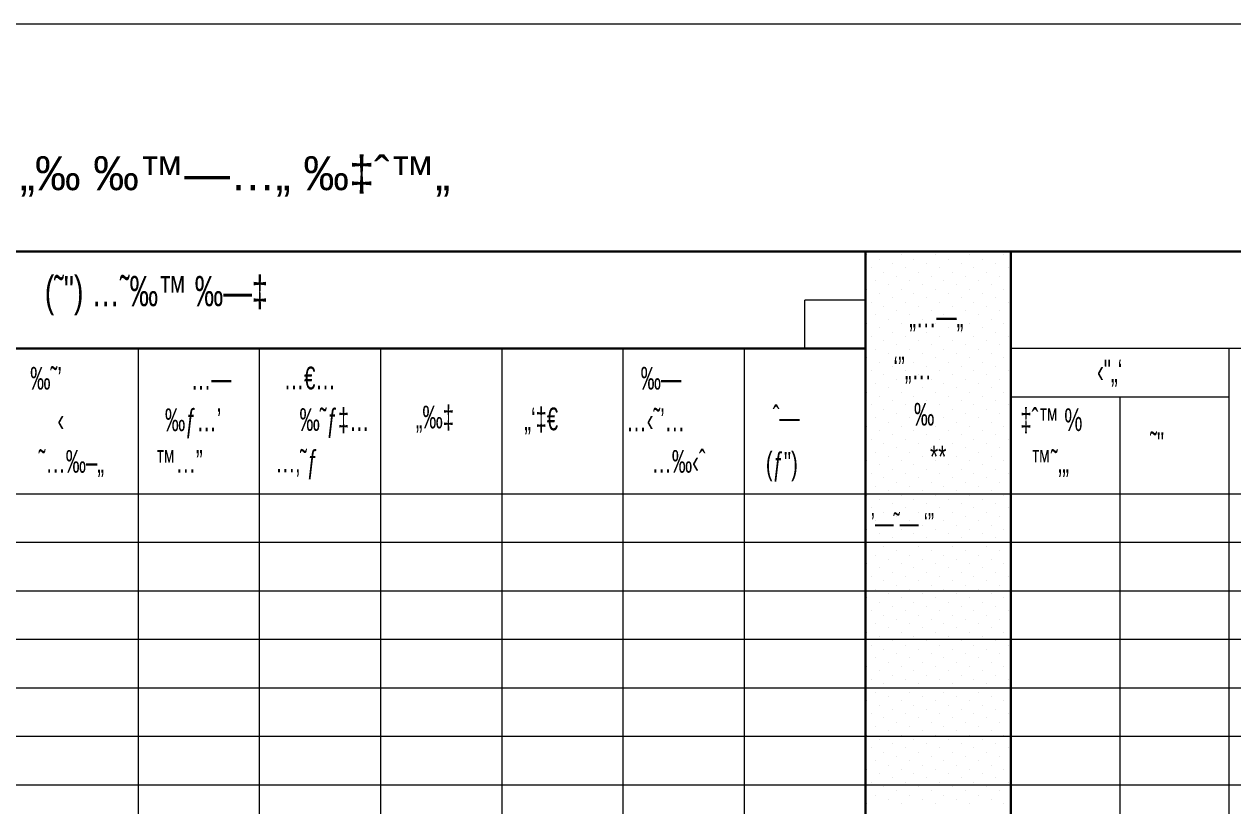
# Model space of a CAD drawing. Extents: x 7547 to 13940, y 5348 to 8442.
# Drawn here: x 10439 to 11436, y 7797 to 8442 of the extents above; entities that cross this region are included whole.
import ezdxf

# ---------------------------------------------------------------- set-up
doc = ezdxf.new("R2010")
doc.units = 0
doc.header["$LTSCALE"] = 50
doc.header["$MEASUREMENT"] = 0
doc.layers.add('AXES', color=7, linetype='CONTINUOUS')
for name, color, linetype, lineweight in [('hatch', 8, 'CONTINUOUS', 13), ('misger-1', 11, 'CONTINUOUS', 30), ('misger-d', 1, 'CONTINUOUS', 18), ('text-1', 11, 'CONTINUOUS', 30), ('TEXT-d', 1, 'CONTINUOUS', 18)]:
    doc.layers.add(name, color=color, linetype=linetype, lineweight=lineweight)
doc.styles.add('FONT_9_HAND', font='heb.shx', dxfattribs={"width": 0.8})
doc.styles.add('HEB2', font='heb.shx', dxfattribs={"width": 1.3, "height": 2})

msp = doc.modelspace()

# ---------------------------------------------------------------- linework, layer by layer
at = {"layer": 'hatch'}
for p, q in [((11134.11616010222, 8251.721052294204), (11134.11616010222, 8251.721052294204)), ((11162.40043197466, 8251.721052294204), (11162.40043197466, 8251.721052294204)), ((11190.68470384709, 8251.721052294204), (11190.68470384709, 8251.721052294204)), ((11218.96897571953, 8251.721052294204), (11218.96897571953, 8251.721052294204)), ((11247.25324759197, 8251.721052294204), (11247.25324759197, 8251.721052294204)), ((11137.65168264218, 8241.114484674315), (11137.65168264218, 8241.114484674315)), ((11144.72275823969, 8248.185529754239), (11144.72275823969, 8248.185529754239)), ((11155.32935637715, 8244.650007214277), (11155.32935637715, 8244.650007214277)), ((11165.93595451462, 8241.114484674315), (11165.93595451462, 8241.114484674315)), ((11173.00703011212, 8248.185529754239), (11173.00703011212, 8248.185529754239)), ((11183.61362824959, 8244.650007214277), (11183.61362824959, 8244.650007214277)), ((11194.22022638706, 8241.114484674315), (11194.22022638706, 8241.114484674315)), ((11201.29130198456, 8248.185529754239), (11201.29130198456, 8248.185529754239)), ((11211.89790012203, 8244.650007214277), (11211.89790012203, 8244.650007214277)), ((11222.50449825949, 8241.114484674315), (11222.50449825949, 8241.114484674315)), ((11229.575573857, 8248.185529754239), (11229.575573857, 8248.185529754239)), ((11240.18217199446, 8244.650007214277), (11240.18217199446, 8244.650007214277)), ((11250.78877013193, 8241.114484674315), (11250.78877013193, 8241.114484674315)), ((11141.18723569972, 8230.507917054427), (11141.18723569972, 8230.507917054427)), ((11148.25828077965, 8237.578962134354), (11148.25828077965, 8237.578962134354)), ((11158.86487891711, 8234.043439594388), (11158.86487891711, 8234.043439594388)), ((11169.47150757216, 8230.507917054427), (11169.47150757216, 8230.507917054427)), ((11176.54255265208, 8237.578962134354), (11176.54255265208, 8237.578962134354)), ((11187.14915078955, 8234.043439594388), (11187.14915078955, 8234.043439594388)), ((11197.7557794446, 8230.507917054427), (11197.7557794446, 8230.507917054427)), ((11204.82682452452, 8237.578962134354), (11204.82682452452, 8237.578962134354)), ((11215.43342266199, 8234.043439594388), (11215.43342266199, 8234.043439594388)), ((11226.04005131704, 8230.507917054427), (11226.04005131704, 8230.507917054427)), ((11233.11109639696, 8237.578962134354), (11233.11109639696, 8237.578962134354)), ((11243.71769453443, 8234.043439594388), (11243.71769453443, 8234.043439594388)), ((11134.11616010222, 8223.436749904187), (11134.11616010222, 8223.436749904187)), ((11144.72275823969, 8219.901227364226), (11144.72275823969, 8219.901227364226)), ((11151.79383383719, 8226.972394514465), (11151.79383383719, 8226.972394514465)), ((11162.40043197466, 8223.436749904187), (11162.40043197466, 8223.436749904187)), ((11173.00703011212, 8219.901227364226), (11173.00703011212, 8219.901227364226)), ((11180.07810570963, 8226.972394514465), (11180.07810570963, 8226.972394514465)), ((11190.68470384709, 8223.436749904187), (11190.68470384709, 8223.436749904187)), ((11201.29130198456, 8219.901227364226), (11201.29130198456, 8219.901227364226)), ((11208.36237758206, 8226.972394514465), (11208.36237758206, 8226.972394514465)), ((11218.96897571953, 8223.436749904187), (11218.96897571953, 8223.436749904187)), ((11229.575573857, 8219.901227364226), (11229.575573857, 8219.901227364226)), ((11236.6466494545, 8226.972394514465), (11236.6466494545, 8226.972394514465)), ((11247.25324759197, 8223.436749904187), (11247.25324759197, 8223.436749904187)), ((11137.65168264218, 8212.830182284299), (11137.65168264218, 8212.830182284299)), ((11148.25828077965, 8209.294659744337), (11148.25828077965, 8209.294659744337)), ((11155.32935637715, 8216.36570482426), (11155.32935637715, 8216.36570482426)), ((11165.93595451462, 8212.830182284299), (11165.93595451462, 8212.830182284299)), ((11176.54255265208, 8209.294659744337), (11176.54255265208, 8209.294659744337)), ((11183.61362824959, 8216.36570482426), (11183.61362824959, 8216.36570482426)), ((11194.22022638706, 8212.830182284299), (11194.22022638706, 8212.830182284299)), ((11204.82682452452, 8209.294659744337), (11204.82682452452, 8209.294659744337)), ((11211.89790012203, 8216.36570482426), (11211.89790012203, 8216.36570482426)), ((11222.50449825949, 8212.830182284299), (11222.50449825949, 8212.830182284299)), ((11233.11109639696, 8209.294659744337), (11233.11109639696, 8209.294659744337)), ((11240.18217199446, 8216.36570482426), (11240.18217199446, 8216.36570482426)), ((11250.78877013193, 8212.830182284299), (11250.78877013193, 8212.830182284299)), ((11141.18723569972, 8202.22361466441), (11141.18723569972, 8202.22361466441)), ((11151.79383383719, 8198.688092124448), (11151.79383383719, 8198.688092124448)), ((11158.86487891711, 8205.759137204375), (11158.86487891711, 8205.759137204375)), ((11169.47150757216, 8202.22361466441), (11169.47150757216, 8202.22361466441)), ((11180.07810570963, 8198.688092124448), (11180.07810570963, 8198.688092124448)), ((11187.14915078955, 8205.759137204375), (11187.14915078955, 8205.759137204375)), ((11197.7557794446, 8202.22361466441), (11197.7557794446, 8202.22361466441)), ((11208.36237758206, 8198.688092124448), (11208.36237758206, 8198.688092124448)), ((11215.43342266199, 8205.759137204375), (11215.43342266199, 8205.759137204375)), ((11226.04005131704, 8202.22361466441), (11226.04005131704, 8202.22361466441)), ((11236.6466494545, 8198.688092124448), (11236.6466494545, 8198.688092124448)), ((11243.71769453443, 8205.759137204375), (11243.71769453443, 8205.759137204375)), ((11134.11616010222, 8195.152569584487), (11134.11616010222, 8195.152569584487)), ((11144.72275823969, 8191.617047044525), (11144.72275823969, 8191.617047044525)), ((11162.40043197466, 8195.152569584487), (11162.40043197466, 8195.152569584487)), ((11173.00703011212, 8191.617047044525), (11173.00703011212, 8191.617047044525)), ((11190.68470384709, 8195.152569584487), (11190.68470384709, 8195.152569584487)), ((11201.29130198456, 8191.617047044525), (11201.29130198456, 8191.617047044525)), ((11218.96897571953, 8195.152569584487), (11218.96897571953, 8195.152569584487)), ((11229.575573857, 8191.617047044525), (11229.575573857, 8191.617047044525)), ((11247.25324759197, 8195.152569584487), (11247.25324759197, 8195.152569584487)), ((11137.65168264218, 8184.545879894282), (11137.65168264218, 8184.545879894282)), ((11148.25828077965, 8181.01035735432), (11148.25828077965, 8181.01035735432)), ((11155.32935637715, 8188.08152450456), (11155.32935637715, 8188.08152450456)), ((11165.93595451462, 8184.545879894282), (11165.93595451462, 8184.545879894282)), ((11176.54255265208, 8181.01035735432), (11176.54255265208, 8181.01035735432)), ((11183.61362824959, 8188.08152450456), (11183.61362824959, 8188.08152450456)), ((11194.22022638706, 8184.545879894282), (11194.22022638706, 8184.545879894282)), ((11204.82682452452, 8181.01035735432), (11204.82682452452, 8181.01035735432)), ((11211.89790012203, 8188.08152450456), (11211.89790012203, 8188.08152450456)), ((11222.50449825949, 8184.545879894282), (11222.50449825949, 8184.545879894282)), ((11233.11109639696, 8181.01035735432), (11233.11109639696, 8181.01035735432)), ((11240.18217199446, 8188.08152450456), (11240.18217199446, 8188.08152450456)), ((11250.78877013193, 8184.545879894282), (11250.78877013193, 8184.545879894282)), ((11141.18723569972, 8173.939312274397), (11141.18723569972, 8173.939312274397)), ((11151.79383383719, 8170.403789734431), (11151.79383383719, 8170.403789734431)), ((11158.86487891711, 8177.474834814358), (11158.86487891711, 8177.474834814358)), ((11169.47150757216, 8173.939312274397), (11169.47150757216, 8173.939312274397)), ((11180.07810570963, 8170.403789734431), (11180.07810570963, 8170.403789734431)), ((11187.14915078955, 8177.474834814358), (11187.14915078955, 8177.474834814358)), ((11197.7557794446, 8173.939312274397), (11197.7557794446, 8173.939312274397)), ((11208.36237758206, 8170.403789734431), (11208.36237758206, 8170.403789734431)), ((11215.43342266199, 8177.474834814358), (11215.43342266199, 8177.474834814358)), ((11226.04005131704, 8173.939312274397), (11226.04005131704, 8173.939312274397)), ((11236.6466494545, 8170.403789734431), (11236.6466494545, 8170.403789734431)), ((11243.71769453443, 8177.474834814358), (11243.71769453443, 8177.474834814358)), ((11134.11616010222, 8166.86826719447), (11134.11616010222, 8166.86826719447)), ((11144.72275823969, 8163.332744654508), (11144.72275823969, 8163.332744654508)), ((11155.32935637715, 8159.797222114546), (11155.32935637715, 8159.797222114546)), ((11162.40043197466, 8166.86826719447), (11162.40043197466, 8166.86826719447)), ((11173.00703011212, 8163.332744654508), (11173.00703011212, 8163.332744654508)), ((11183.61362824959, 8159.797222114546), (11183.61362824959, 8159.797222114546)), ((11190.68470384709, 8166.86826719447), (11190.68470384709, 8166.86826719447)), ((11201.29130198456, 8163.332744654508), (11201.29130198456, 8163.332744654508)), ((11211.89790012203, 8159.797222114546), (11211.89790012203, 8159.797222114546)), ((11218.96897571953, 8166.86826719447), (11218.96897571953, 8166.86826719447)), ((11229.575573857, 8163.332744654508), (11229.575573857, 8163.332744654508)), ((11240.18217199446, 8159.797222114546), (11240.18217199446, 8159.797222114546)), ((11247.25324759197, 8166.86826719447), (11247.25324759197, 8166.86826719447)), ((11137.65168264218, 8156.261699574581), (11137.65168264218, 8156.261699574581)), ((11148.25828077965, 8152.726177034619), (11148.25828077965, 8152.726177034619)), ((11158.86487891711, 8149.190532424342), (11158.86487891711, 8149.190532424342)), ((11165.93595451462, 8156.261699574581), (11165.93595451462, 8156.261699574581)), ((11176.54255265208, 8152.726177034619), (11176.54255265208, 8152.726177034619)), ((11187.14915078955, 8149.190532424342), (11187.14915078955, 8149.190532424342)), ((11194.22022638706, 8156.261699574581), (11194.22022638706, 8156.261699574581)), ((11204.82682452452, 8152.726177034619), (11204.82682452452, 8152.726177034619)), ((11215.43342266199, 8149.190532424342), (11215.43342266199, 8149.190532424342)), ((11222.50449825949, 8156.261699574581), (11222.50449825949, 8156.261699574581)), ((11233.11109639696, 8152.726177034619), (11233.11109639696, 8152.726177034619)), ((11243.71769453443, 8149.190532424342), (11243.71769453443, 8149.190532424342)), ((11250.78877013193, 8156.261699574581), (11250.78877013193, 8156.261699574581)), ((11141.18723569972, 8145.65500988438), (11141.18723569972, 8145.65500988438)), ((11151.79383383719, 8142.119487344418), (11151.79383383719, 8142.119487344418)), ((11169.47150757216, 8145.65500988438), (11169.47150757216, 8145.65500988438)), ((11180.07810570963, 8142.119487344418), (11180.07810570963, 8142.119487344418)), ((11197.7557794446, 8145.65500988438), (11197.7557794446, 8145.65500988438)), ((11208.36237758206, 8142.119487344418), (11208.36237758206, 8142.119487344418)), ((11226.04005131704, 8145.65500988438), (11226.04005131704, 8145.65500988438)), ((11236.6466494545, 8142.119487344418), (11236.6466494545, 8142.119487344418)), ((11134.11616010222, 8138.583964804453), (11134.11616010222, 8138.583964804453)), ((11144.72275823969, 8135.048442264491), (11144.72275823969, 8135.048442264491)), ((11155.32935637715, 8131.51291972453), (11155.32935637715, 8131.51291972453)), ((11162.40043197466, 8138.583964804453), (11162.40043197466, 8138.583964804453)), ((11173.00703011212, 8135.048442264491), (11173.00703011212, 8135.048442264491)), ((11183.61362824959, 8131.51291972453), (11183.61362824959, 8131.51291972453)), ((11190.68470384709, 8138.583964804453), (11190.68470384709, 8138.583964804453)), ((11201.29130198456, 8135.048442264491), (11201.29130198456, 8135.048442264491)), ((11211.89790012203, 8131.51291972453), (11211.89790012203, 8131.51291972453)), ((11218.96897571953, 8138.583964804453), (11218.96897571953, 8138.583964804453)), ((11229.575573857, 8135.048442264491), (11229.575573857, 8135.048442264491)), ((11240.18217199446, 8131.51291972453), (11240.18217199446, 8131.51291972453)), ((11247.25324759197, 8138.583964804453), (11247.25324759197, 8138.583964804453)), ((11137.65168264218, 8127.977397184568), (11137.65168264218, 8127.977397184568)), ((11148.25828077965, 8124.441874644603), (11148.25828077965, 8124.441874644603)), ((11158.86487891711, 8120.906291069485), (11158.86487891711, 8120.906291069485)), ((11165.93595451462, 8127.977397184568), (11165.93595451462, 8127.977397184568)), ((11176.54255265208, 8124.441874644603), (11176.54255265208, 8124.441874644603)), ((11187.14915078955, 8120.906291069485), (11187.14915078955, 8120.906291069485)), ((11194.22022638706, 8127.977397184568), (11194.22022638706, 8127.977397184568)), ((11204.82682452452, 8124.441874644603), (11204.82682452452, 8124.441874644603)), ((11215.43342266199, 8120.906291069485), (11215.43342266199, 8120.906291069485)), ((11222.50449825949, 8127.977397184568), (11222.50449825949, 8127.977397184568)), ((11233.11109639696, 8124.441874644603), (11233.11109639696, 8124.441874644603)), ((11243.71769453443, 8120.906291069485), (11243.71769453443, 8120.906291069485)), ((11250.78877013193, 8127.977397184568), (11250.78877013193, 8127.977397184568)), ((11134.11616010222, 8110.299723449596), (11134.11616010222, 8110.299723449596)), ((11141.18723569972, 8117.370768529519), (11141.18723569972, 8117.370768529519)), ((11151.79383383719, 8113.835245989558), (11151.79383383719, 8113.835245989558)), ((11162.40043197466, 8110.299723449596), (11162.40043197466, 8110.299723449596)), ((11169.47150757216, 8117.370768529519), (11169.47150757216, 8117.370768529519)), ((11180.07810570963, 8113.835245989558), (11180.07810570963, 8113.835245989558)), ((11190.68470384709, 8110.299723449596), (11190.68470384709, 8110.299723449596)), ((11197.7557794446, 8117.370768529519), (11197.7557794446, 8117.370768529519)), ((11208.36237758206, 8113.835245989558), (11208.36237758206, 8113.835245989558)), ((11218.96897571953, 8110.299723449596), (11218.96897571953, 8110.299723449596)), ((11226.04005131704, 8117.370768529519), (11226.04005131704, 8117.370768529519)), ((11236.6466494545, 8113.835245989558), (11236.6466494545, 8113.835245989558)), ((11247.25324759197, 8110.299723449596), (11247.25324759197, 8110.299723449596)), ((11137.65168264218, 8099.693094794551), (11137.65168264218, 8099.693094794551)), ((11144.72275823969, 8106.764200909634), (11144.72275823969, 8106.764200909634)), ((11155.32935637715, 8103.228678369673), (11155.32935637715, 8103.228678369673)), ((11165.93595451462, 8099.693094794551), (11165.93595451462, 8099.693094794551)), ((11173.00703011212, 8106.764200909634), (11173.00703011212, 8106.764200909634)), ((11183.61362824959, 8103.228678369673), (11183.61362824959, 8103.228678369673)), ((11194.22022638706, 8099.693094794551), (11194.22022638706, 8099.693094794551)), ((11201.29130198456, 8106.764200909634), (11201.29130198456, 8106.764200909634)), ((11211.89790012203, 8103.228678369673), (11211.89790012203, 8103.228678369673)), ((11222.50449825949, 8099.693094794551), (11222.50449825949, 8099.693094794551)), ((11229.575573857, 8106.764200909634), (11229.575573857, 8106.764200909634)), ((11240.18217199446, 8103.228678369673), (11240.18217199446, 8103.228678369673)), ((11250.78877013193, 8099.693094794551), (11250.78877013193, 8099.693094794551)), ((11141.18723569972, 8089.086527174662), (11141.18723569972, 8089.086527174662)), ((11148.25828077965, 8096.157572254589), (11148.25828077965, 8096.157572254589)), ((11158.86487891711, 8092.622049714624), (11158.86487891711, 8092.622049714624)), ((11169.47150757216, 8089.086527174662), (11169.47150757216, 8089.086527174662)), ((11176.54255265208, 8096.157572254589), (11176.54255265208, 8096.157572254589)), ((11187.14915078955, 8092.622049714624), (11187.14915078955, 8092.622049714624)), ((11197.7557794446, 8089.086527174662), (11197.7557794446, 8089.086527174662)), ((11204.82682452452, 8096.157572254589), (11204.82682452452, 8096.157572254589)), ((11215.43342266199, 8092.622049714624), (11215.43342266199, 8092.622049714624)), ((11226.04005131704, 8089.086527174662), (11226.04005131704, 8089.086527174662)), ((11233.11109639696, 8096.157572254589), (11233.11109639696, 8096.157572254589)), ((11243.71769453443, 8092.622049714624), (11243.71769453443, 8092.622049714624)), ((11134.11616010222, 8082.015421059579), (11134.11616010222, 8082.015421059579)), ((11151.79383383719, 8085.551004634701), (11151.79383383719, 8085.551004634701)), ((11162.40043197466, 8082.015421059579), (11162.40043197466, 8082.015421059579)), ((11180.07810570963, 8085.551004634701), (11180.07810570963, 8085.551004634701)), ((11190.68470384709, 8082.015421059579), (11190.68470384709, 8082.015421059579)), ((11208.36237758206, 8085.551004634701), (11208.36237758206, 8085.551004634701)), ((11218.96897571953, 8082.015421059579), (11218.96897571953, 8082.015421059579)), ((11236.6466494545, 8085.551004634701), (11236.6466494545, 8085.551004634701)), ((11247.25324759197, 8082.015421059579), (11247.25324759197, 8082.015421059579)), ((11137.65168264218, 8071.408853439691), (11137.65168264218, 8071.408853439691)), ((11144.72275823969, 8078.479898519618), (11144.72275823969, 8078.479898519618)), ((11155.32935637715, 8074.944375979656), (11155.32935637715, 8074.944375979656)), ((11165.93595451462, 8071.408853439691), (11165.93595451462, 8071.408853439691)), ((11173.00703011212, 8078.479898519618), (11173.00703011212, 8078.479898519618)), ((11183.61362824959, 8074.944375979656), (11183.61362824959, 8074.944375979656)), ((11194.22022638706, 8071.408853439691), (11194.22022638706, 8071.408853439691)), ((11201.29130198456, 8078.479898519618), (11201.29130198456, 8078.479898519618)), ((11211.89790012203, 8074.944375979656), (11211.89790012203, 8074.944375979656)), ((11222.50449825949, 8071.408853439691), (11222.50449825949, 8071.408853439691)), ((11229.575573857, 8078.479898519618), (11229.575573857, 8078.479898519618)), ((11240.18217199446, 8074.944375979656), (11240.18217199446, 8074.944375979656)), ((11250.78877013193, 8071.408853439691), (11250.78877013193, 8071.408853439691)), ((11141.18723569972, 8060.802224784646), (11141.18723569972, 8060.802224784646)), ((11148.25828077965, 8067.873330899729), (11148.25828077965, 8067.873330899729)), ((11158.86487891711, 8064.337747324611), (11158.86487891711, 8064.337747324611)), ((11169.47150757216, 8060.802224784646), (11169.47150757216, 8060.802224784646)), ((11176.54255265208, 8067.873330899729), (11176.54255265208, 8067.873330899729)), ((11187.14915078955, 8064.337747324611), (11187.14915078955, 8064.337747324611)), ((11197.7557794446, 8060.802224784646), (11197.7557794446, 8060.802224784646)), ((11204.82682452452, 8067.873330899729), (11204.82682452452, 8067.873330899729)), ((11215.43342266199, 8064.337747324611), (11215.43342266199, 8064.337747324611)), ((11226.04005131704, 8060.802224784646), (11226.04005131704, 8060.802224784646)), ((11233.11109639696, 8067.873330899729), (11233.11109639696, 8067.873330899729)), ((11243.71769453443, 8064.337747324611), (11243.71769453443, 8064.337747324611)), ((11134.11616010222, 8053.731179704722), (11134.11616010222, 8053.731179704722)), ((11144.72275823969, 8050.195657164761), (11144.72275823969, 8050.195657164761)), ((11151.79383383719, 8057.266702244684), (11151.79383383719, 8057.266702244684)), ((11162.40043197466, 8053.731179704722), (11162.40043197466, 8053.731179704722)), ((11173.00703011212, 8050.195657164761), (11173.00703011212, 8050.195657164761)), ((11180.07810570963, 8057.266702244684), (11180.07810570963, 8057.266702244684)), ((11190.68470384709, 8053.731179704722), (11190.68470384709, 8053.731179704722)), ((11201.29130198456, 8050.195657164761), (11201.29130198456, 8050.195657164761)), ((11208.36237758206, 8057.266702244684), (11208.36237758206, 8057.266702244684)), ((11218.96897571953, 8053.731179704722), (11218.96897571953, 8053.731179704722)), ((11229.575573857, 8050.195657164761), (11229.575573857, 8050.195657164761)), ((11236.6466494545, 8057.266702244684), (11236.6466494545, 8057.266702244684)), ((11247.25324759197, 8053.731179704722), (11247.25324759197, 8053.731179704722)), ((11137.65168264218, 8043.124551049677), (11137.65168264218, 8043.124551049677)), ((11148.25828077965, 8039.589028509716), (11148.25828077965, 8039.589028509716)), ((11155.32935637715, 8046.660134624795), (11155.32935637715, 8046.660134624795)), ((11165.93595451462, 8043.124551049677), (11165.93595451462, 8043.124551049677)), ((11176.54255265208, 8039.589028509716), (11176.54255265208, 8039.589028509716)), ((11183.61362824959, 8046.660134624795), (11183.61362824959, 8046.660134624795)), ((11194.22022638706, 8043.124551049677), (11194.22022638706, 8043.124551049677)), ((11204.82682452452, 8039.589028509716), (11204.82682452452, 8039.589028509716)), ((11211.89790012203, 8046.660134624795), (11211.89790012203, 8046.660134624795)), ((11222.50449825949, 8043.124551049677), (11222.50449825949, 8043.124551049677)), ((11233.11109639696, 8039.589028509716), (11233.11109639696, 8039.589028509716)), ((11240.18217199446, 8046.660134624795), (11240.18217199446, 8046.660134624795)), ((11250.78877013193, 8043.124551049677), (11250.78877013193, 8043.124551049677)), ((11141.18723569972, 8032.517983429789), (11141.18723569972, 8032.517983429789)), ((11158.86487891711, 8036.05350596975), (11158.86487891711, 8036.05350596975)), ((11169.47150757216, 8032.517983429789), (11169.47150757216, 8032.517983429789)), ((11187.14915078955, 8036.05350596975), (11187.14915078955, 8036.05350596975)), ((11197.7557794446, 8032.517983429789), (11197.7557794446, 8032.517983429789)), ((11215.43342266199, 8036.05350596975), (11215.43342266199, 8036.05350596975)), ((11226.04005131704, 8032.517983429789), (11226.04005131704, 8032.517983429789)), ((11243.71769453443, 8036.05350596975), (11243.71769453443, 8036.05350596975)), ((11134.11616010222, 8025.446877314705), (11134.11616010222, 8025.446877314705)), ((11144.72275823969, 8021.911354774744), (11144.72275823969, 8021.911354774744)), ((11151.79383383719, 8028.982460889827), (11151.79383383719, 8028.982460889827)), ((11162.40043197466, 8025.446877314705), (11162.40043197466, 8025.446877314705)), ((11173.00703011212, 8021.911354774744), (11173.00703011212, 8021.911354774744)), ((11180.07810570963, 8028.982460889827), (11180.07810570963, 8028.982460889827)), ((11190.68470384709, 8025.446877314705), (11190.68470384709, 8025.446877314705)), ((11201.29130198456, 8021.911354774744), (11201.29130198456, 8021.911354774744)), ((11208.36237758206, 8028.982460889827), (11208.36237758206, 8028.982460889827)), ((11218.96897571953, 8025.446877314705), (11218.96897571953, 8025.446877314705)), ((11229.575573857, 8021.911354774744), (11229.575573857, 8021.911354774744)), ((11236.6466494545, 8028.982460889827), (11236.6466494545, 8028.982460889827)), ((11247.25324759197, 8025.446877314705), (11247.25324759197, 8025.446877314705)), ((11137.65168264218, 8014.840309694817), (11137.65168264218, 8014.840309694817)), ((11148.25828077965, 8011.304787154855), (11148.25828077965, 8011.304787154855)), ((11155.32935637715, 8018.375832234782), (11155.32935637715, 8018.375832234782)), ((11165.93595451462, 8014.840309694817), (11165.93595451462, 8014.840309694817)), ((11176.54255265208, 8011.304787154855), (11176.54255265208, 8011.304787154855)), ((11183.61362824959, 8018.375832234782), (11183.61362824959, 8018.375832234782)), ((11194.22022638706, 8014.840309694817), (11194.22022638706, 8014.840309694817)), ((11204.82682452452, 8011.304787154855), (11204.82682452452, 8011.304787154855)), ((11211.89790012203, 8018.375832234782), (11211.89790012203, 8018.375832234782)), ((11222.50449825949, 8014.840309694817), (11222.50449825949, 8014.840309694817)), ((11233.11109639696, 8011.304787154855), (11233.11109639696, 8011.304787154855)), ((11240.18217199446, 8018.375832234782), (11240.18217199446, 8018.375832234782)), ((11250.78877013193, 8014.840309694817), (11250.78877013193, 8014.840309694817)), ((11141.18723569972, 8004.233681039772), (11141.18723569972, 8004.233681039772)), ((11151.79383383719, 8000.69815849981), (11151.79383383719, 8000.69815849981)), ((11158.86487891711, 8007.769203579734), (11158.86487891711, 8007.769203579734)), ((11169.47150757216, 8004.233681039772), (11169.47150757216, 8004.233681039772)), ((11180.07810570963, 8000.69815849981), (11180.07810570963, 8000.69815849981)), ((11187.14915078955, 8007.769203579734), (11187.14915078955, 8007.769203579734)), ((11197.7557794446, 8004.233681039772), (11197.7557794446, 8004.233681039772)), ((11208.36237758206, 8000.69815849981), (11208.36237758206, 8000.69815849981)), ((11215.43342266199, 8007.769203579734), (11215.43342266199, 8007.769203579734)), ((11226.04005131704, 8004.233681039772), (11226.04005131704, 8004.233681039772)), ((11236.6466494545, 8000.69815849981), (11236.6466494545, 8000.69815849981)), ((11243.71769453443, 8007.769203579734), (11243.71769453443, 8007.769203579734)), ((11134.11616010222, 7997.162635959849), (11134.11616010222, 7997.162635959849)), ((11144.72275823969, 7993.627113419887), (11144.72275823969, 7993.627113419887)), ((11155.32935637715, 7990.091590879922), (11155.32935637715, 7990.091590879922)), ((11162.40043197466, 7997.162635959849), (11162.40043197466, 7997.162635959849)), ((11173.00703011212, 7993.627113419887), (11173.00703011212, 7993.627113419887)), ((11183.61362824959, 7990.091590879922), (11183.61362824959, 7990.091590879922)), ((11190.68470384709, 7997.162635959849), (11190.68470384709, 7997.162635959849)), ((11201.29130198456, 7993.627113419887), (11201.29130198456, 7993.627113419887)), ((11211.89790012203, 7990.091590879922), (11211.89790012203, 7990.091590879922)), ((11218.96897571953, 7997.162635959849), (11218.96897571953, 7997.162635959849)), ((11229.575573857, 7993.627113419887), (11229.575573857, 7993.627113419887)), ((11240.18217199446, 7990.091590879922), (11240.18217199446, 7990.091590879922)), ((11247.25324759197, 7997.162635959849), (11247.25324759197, 7997.162635959849)), ((11137.65168264218, 7986.556007304804), (11137.65168264218, 7986.556007304804)), ((11148.25828077965, 7983.020484764838), (11148.25828077965, 7983.020484764838)), ((11158.86487891711, 7979.484962224877), (11158.86487891711, 7979.484962224877)), ((11165.93595451462, 7986.556007304804), (11165.93595451462, 7986.556007304804)), ((11176.54255265208, 7983.020484764838), (11176.54255265208, 7983.020484764838)), ((11187.14915078955, 7979.484962224877), (11187.14915078955, 7979.484962224877)), ((11194.22022638706, 7986.556007304804), (11194.22022638706, 7986.556007304804)), ((11204.82682452452, 7983.020484764838), (11204.82682452452, 7983.020484764838)), ((11215.43342266199, 7979.484962224877), (11215.43342266199, 7979.484962224877)), ((11222.50449825949, 7986.556007304804), (11222.50449825949, 7986.556007304804)), ((11233.11109639696, 7983.020484764838), (11233.11109639696, 7983.020484764838)), ((11243.71769453443, 7979.484962224877), (11243.71769453443, 7979.484962224877)), ((11250.78877013193, 7986.556007304804), (11250.78877013193, 7986.556007304804)), ((11141.18723569972, 7975.949439684915), (11141.18723569972, 7975.949439684915)), ((11151.79383383719, 7972.413917144953), (11151.79383383719, 7972.413917144953)), ((11169.47150757216, 7975.949439684915), (11169.47150757216, 7975.949439684915)), ((11180.07810570963, 7972.413917144953), (11180.07810570963, 7972.413917144953)), ((11197.7557794446, 7975.949439684915), (11197.7557794446, 7975.949439684915)), ((11208.36237758206, 7972.413917144953), (11208.36237758206, 7972.413917144953)), ((11226.04005131704, 7975.949439684915), (11226.04005131704, 7975.949439684915)), ((11236.6466494545, 7972.413917144953), (11236.6466494545, 7972.413917144953)), ((11134.11616010222, 7968.878333569832), (11134.11616010222, 7968.878333569832)), ((11144.72275823969, 7965.34281102987), (11144.72275823969, 7965.34281102987)), ((11155.32935637715, 7961.807288489905), (11155.32935637715, 7961.807288489905)), ((11162.40043197466, 7968.878333569832), (11162.40043197466, 7968.878333569832)), ((11173.00703011212, 7965.34281102987), (11173.00703011212, 7965.34281102987)), ((11183.61362824959, 7961.807288489905), (11183.61362824959, 7961.807288489905)), ((11190.68470384709, 7968.878333569832), (11190.68470384709, 7968.878333569832)), ((11201.29130198456, 7965.34281102987), (11201.29130198456, 7965.34281102987)), ((11211.89790012203, 7961.807288489905), (11211.89790012203, 7961.807288489905)), ((11218.96897571953, 7968.878333569832), (11218.96897571953, 7968.878333569832)), ((11229.575573857, 7965.34281102987), (11229.575573857, 7965.34281102987)), ((11240.18217199446, 7961.807288489905), (11240.18217199446, 7961.807288489905)), ((11247.25324759197, 7968.878333569832), (11247.25324759197, 7968.878333569832)), ((11137.65168264218, 7958.271765949943), (11137.65168264218, 7958.271765949943)), ((11148.25828077965, 7954.736243409981), (11148.25828077965, 7954.736243409981)), ((11158.86487891711, 7951.20065983486), (11158.86487891711, 7951.20065983486)), ((11165.93595451462, 7958.271765949943), (11165.93595451462, 7958.271765949943)), ((11176.54255265208, 7954.736243409981), (11176.54255265208, 7954.736243409981)), ((11187.14915078955, 7951.20065983486), (11187.14915078955, 7951.20065983486)), ((11194.22022638706, 7958.271765949943), (11194.22022638706, 7958.271765949943)), ((11204.82682452452, 7954.736243409981), (11204.82682452452, 7954.736243409981)), ((11215.43342266199, 7951.20065983486), (11215.43342266199, 7951.20065983486)), ((11222.50449825949, 7958.271765949943), (11222.50449825949, 7958.271765949943)), ((11233.11109639696, 7954.736243409981), (11233.11109639696, 7954.736243409981)), ((11243.71769453443, 7951.20065983486), (11243.71769453443, 7951.20065983486)), ((11250.78877013193, 7958.271765949943), (11250.78877013193, 7958.271765949943)), ((11134.11616010222, 7940.594092214975), (11134.11616010222, 7940.594092214975)), ((11141.18723569972, 7947.665137294898), (11141.18723569972, 7947.665137294898)), ((11151.79383383719, 7944.129614754936), (11151.79383383719, 7944.129614754936)), ((11162.40043197466, 7940.594092214975), (11162.40043197466, 7940.594092214975)), ((11169.47150757216, 7947.665137294898), (11169.47150757216, 7947.665137294898)), ((11180.07810570963, 7944.129614754936), (11180.07810570963, 7944.129614754936)), ((11190.68470384709, 7940.594092214975), (11190.68470384709, 7940.594092214975)), ((11197.7557794446, 7947.665137294898), (11197.7557794446, 7947.665137294898)), ((11208.36237758206, 7944.129614754936), (11208.36237758206, 7944.129614754936)), ((11218.96897571953, 7940.594092214975), (11218.96897571953, 7940.594092214975)), ((11226.04005131704, 7947.665137294898), (11226.04005131704, 7947.665137294898)), ((11236.6466494545, 7944.129614754936), (11236.6466494545, 7944.129614754936)), ((11247.25324759197, 7940.594092214975), (11247.25324759197, 7940.594092214975)), ((11137.65168264218, 7929.98746355993), (11137.65168264218, 7929.98746355993)), ((11144.72275823969, 7937.058569675009), (11144.72275823969, 7937.058569675009)), ((11155.32935637715, 7933.523047135048), (11155.32935637715, 7933.523047135048)), ((11165.93595451462, 7929.98746355993), (11165.93595451462, 7929.98746355993)), ((11173.00703011212, 7937.058569675009), (11173.00703011212, 7937.058569675009)), ((11183.61362824959, 7933.523047135048), (11183.61362824959, 7933.523047135048)), ((11194.22022638706, 7929.98746355993), (11194.22022638706, 7929.98746355993)), ((11201.29130198456, 7937.058569675009), (11201.29130198456, 7937.058569675009)), ((11211.89790012203, 7933.523047135048), (11211.89790012203, 7933.523047135048)), ((11222.50449825949, 7929.98746355993), (11222.50449825949, 7929.98746355993)), ((11229.575573857, 7937.058569675009), (11229.575573857, 7937.058569675009)), ((11240.18217199446, 7933.523047135048), (11240.18217199446, 7933.523047135048)), ((11250.78877013193, 7929.98746355993), (11250.78877013193, 7929.98746355993)), ((11141.18723569972, 7919.380895940041), (11141.18723569972, 7919.380895940041)), ((11148.25828077965, 7926.451941019965), (11148.25828077965, 7926.451941019965)), ((11158.86487891711, 7922.916418480003), (11158.86487891711, 7922.916418480003)), ((11169.47150757216, 7919.380895940041), (11169.47150757216, 7919.380895940041)), ((11176.54255265208, 7926.451941019965), (11176.54255265208, 7926.451941019965)), ((11187.14915078955, 7922.916418480003), (11187.14915078955, 7922.916418480003)), ((11197.7557794446, 7919.380895940041), (11197.7557794446, 7919.380895940041)), ((11204.82682452452, 7926.451941019965), (11204.82682452452, 7926.451941019965)), ((11215.43342266199, 7922.916418480003), (11215.43342266199, 7922.916418480003)), ((11226.04005131704, 7919.380895940041), (11226.04005131704, 7919.380895940041)), ((11233.11109639696, 7926.451941019965), (11233.11109639696, 7926.451941019965)), ((11243.71769453443, 7922.916418480003), (11243.71769453443, 7922.916418480003)), ((11134.11616010222, 7912.309789824958), (11134.11616010222, 7912.309789824958)), ((11151.79383383719, 7915.845373400076), (11151.79383383719, 7915.845373400076)), ((11162.40043197466, 7912.309789824958), (11162.40043197466, 7912.309789824958)), ((11180.07810570963, 7915.845373400076), (11180.07810570963, 7915.845373400076)), ((11190.68470384709, 7912.309789824958), (11190.68470384709, 7912.309789824958)), ((11208.36237758206, 7915.845373400076), (11208.36237758206, 7915.845373400076)), ((11218.96897571953, 7912.309789824958), (11218.96897571953, 7912.309789824958)), ((11236.6466494545, 7915.845373400076), (11236.6466494545, 7915.845373400076)), ((11247.25324759197, 7912.309789824958), (11247.25324759197, 7912.309789824958)), ((11137.65168264218, 7901.703222205069), (11137.65168264218, 7901.703222205069)), ((11144.72275823969, 7908.774267284996), (11144.72275823969, 7908.774267284996)), ((11155.32935637715, 7905.238744745031), (11155.32935637715, 7905.238744745031)), ((11165.93595451462, 7901.703222205069), (11165.93595451462, 7901.703222205069)), ((11173.00703011212, 7908.774267284996), (11173.00703011212, 7908.774267284996)), ((11183.61362824959, 7905.238744745031), (11183.61362824959, 7905.238744745031)), ((11194.22022638706, 7901.703222205069), (11194.22022638706, 7901.703222205069)), ((11201.29130198456, 7908.774267284996), (11201.29130198456, 7908.774267284996)), ((11211.89790012203, 7905.238744745031), (11211.89790012203, 7905.238744745031)), ((11222.50449825949, 7901.703222205069), (11222.50449825949, 7901.703222205069)), ((11229.575573857, 7908.774267284996), (11229.575573857, 7908.774267284996)), ((11240.18217199446, 7905.238744745031), (11240.18217199446, 7905.238744745031)), ((11250.78877013193, 7901.703222205069), (11250.78877013193, 7901.703222205069)), ((11141.18723569972, 7891.096593550024), (11141.18723569972, 7891.096593550024)), ((11148.25828077965, 7898.167699665108), (11148.25828077965, 7898.167699665108)), ((11158.86487891711, 7894.632116089986), (11158.86487891711, 7894.632116089986)), ((11169.47150757216, 7891.096593550024), (11169.47150757216, 7891.096593550024)), ((11176.54255265208, 7898.167699665108), (11176.54255265208, 7898.167699665108)), ((11187.14915078955, 7894.632116089986), (11187.14915078955, 7894.632116089986)), ((11197.7557794446, 7891.096593550024), (11197.7557794446, 7891.096593550024)), ((11204.82682452452, 7898.167699665108), (11204.82682452452, 7898.167699665108)), ((11215.43342266199, 7894.632116089986), (11215.43342266199, 7894.632116089986)), ((11226.04005131704, 7891.096593550024), (11226.04005131704, 7891.096593550024)), ((11233.11109639696, 7898.167699665108), (11233.11109639696, 7898.167699665108)), ((11243.71769453443, 7894.632116089986), (11243.71769453443, 7894.632116089986)), ((11134.11616010222, 7884.025548470101), (11134.11616010222, 7884.025548470101)), ((11144.72275823969, 7880.490025930136), (11144.72275823969, 7880.490025930136)), ((11151.79383383719, 7887.561071010063), (11151.79383383719, 7887.561071010063)), ((11162.40043197466, 7884.025548470101), (11162.40043197466, 7884.025548470101)), ((11173.00703011212, 7880.490025930136), (11173.00703011212, 7880.490025930136)), ((11180.07810570963, 7887.561071010063), (11180.07810570963, 7887.561071010063)), ((11190.68470384709, 7884.025548470101), (11190.68470384709, 7884.025548470101)), ((11201.29130198456, 7880.490025930136), (11201.29130198456, 7880.490025930136)), ((11208.36237758206, 7887.561071010063), (11208.36237758206, 7887.561071010063)), ((11218.96897571953, 7884.025548470101), (11218.96897571953, 7884.025548470101)), ((11229.575573857, 7880.490025930136), (11229.575573857, 7880.490025930136)), ((11236.6466494545, 7887.561071010063), (11236.6466494545, 7887.561071010063)), ((11247.25324759197, 7884.025548470101), (11247.25324759197, 7884.025548470101)), ((11137.65168264218, 7873.418919815053), (11137.65168264218, 7873.418919815053)), ((11148.25828077965, 7869.883397275091), (11148.25828077965, 7869.883397275091)), ((11155.32935637715, 7876.954503390174), (11155.32935637715, 7876.954503390174)), ((11165.93595451462, 7873.418919815053), (11165.93595451462, 7873.418919815053)), ((11176.54255265208, 7869.883397275091), (11176.54255265208, 7869.883397275091)), ((11183.61362824959, 7876.954503390174), (11183.61362824959, 7876.954503390174)), ((11194.22022638706, 7873.418919815053), (11194.22022638706, 7873.418919815053)), ((11204.82682452452, 7869.883397275091), (11204.82682452452, 7869.883397275091)), ((11211.89790012203, 7876.954503390174), (11211.89790012203, 7876.954503390174)), ((11222.50449825949, 7873.418919815053), (11222.50449825949, 7873.418919815053)), ((11233.11109639696, 7869.883397275091), (11233.11109639696, 7869.883397275091)), ((11240.18217199446, 7876.954503390174), (11240.18217199446, 7876.954503390174)), ((11250.78877013193, 7873.418919815053), (11250.78877013193, 7873.418919815053)), ((11141.18723569972, 7862.812352195167), (11141.18723569972, 7862.812352195167)), ((11158.86487891711, 7866.347874735129), (11158.86487891711, 7866.347874735129)), ((11169.47150757216, 7862.812352195167), (11169.47150757216, 7862.812352195167)), ((11187.14915078955, 7866.347874735129), (11187.14915078955, 7866.347874735129)), ((11197.7557794446, 7862.812352195167), (11197.7557794446, 7862.812352195167)), ((11215.43342266199, 7866.347874735129), (11215.43342266199, 7866.347874735129)), ((11226.04005131704, 7862.812352195167), (11226.04005131704, 7862.812352195167)), ((11243.71769453443, 7866.347874735129), (11243.71769453443, 7866.347874735129)), ((11134.11616010222, 7855.741246080084), (11134.11616010222, 7855.741246080084)), ((11144.72275823969, 7852.205723540119), (11144.72275823969, 7852.205723540119)), ((11151.79383383719, 7859.276829655202), (11151.79383383719, 7859.276829655202)), ((11162.40043197466, 7855.741246080084), (11162.40043197466, 7855.741246080084)), ((11173.00703011212, 7852.205723540119), (11173.00703011212, 7852.205723540119)), ((11180.07810570963, 7859.276829655202), (11180.07810570963, 7859.276829655202)), ((11190.68470384709, 7855.741246080084), (11190.68470384709, 7855.741246080084)), ((11201.29130198456, 7852.205723540119), (11201.29130198456, 7852.205723540119)), ((11208.36237758206, 7859.276829655202), (11208.36237758206, 7859.276829655202)), ((11218.96897571953, 7855.741246080084), (11218.96897571953, 7855.741246080084)), ((11229.575573857, 7852.205723540119), (11229.575573857, 7852.205723540119)), ((11236.6466494545, 7859.276829655202), (11236.6466494545, 7859.276829655202)), ((11247.25324759197, 7855.741246080084), (11247.25324759197, 7855.741246080084)), ((11137.65168264218, 7845.134678460196), (11137.65168264218, 7845.134678460196)), ((11148.25828077965, 7841.599155920234), (11148.25828077965, 7841.599155920234)), ((11155.32935637715, 7848.670201000157), (11155.32935637715, 7848.670201000157)), ((11165.93595451462, 7845.134678460196), (11165.93595451462, 7845.134678460196)), ((11176.54255265208, 7841.599155920234), (11176.54255265208, 7841.599155920234)), ((11183.61362824959, 7848.670201000157), (11183.61362824959, 7848.670201000157)), ((11194.22022638706, 7845.134678460196), (11194.22022638706, 7845.134678460196)), ((11204.82682452452, 7841.599155920234), (11204.82682452452, 7841.599155920234)), ((11211.89790012203, 7848.670201000157), (11211.89790012203, 7848.670201000157)), ((11222.50449825949, 7845.134678460196), (11222.50449825949, 7845.134678460196)), ((11233.11109639696, 7841.599155920234), (11233.11109639696, 7841.599155920234)), ((11240.18217199446, 7848.670201000157), (11240.18217199446, 7848.670201000157)), ((11250.78877013193, 7845.134678460196), (11250.78877013193, 7845.134678460196)), ((11141.18723569972, 7834.528049805151), (11141.18723569972, 7834.528049805151)), ((11151.79383383719, 7830.992527265189), (11151.79383383719, 7830.992527265189)), ((11158.86487891711, 7838.063572345112), (11158.86487891711, 7838.063572345112)), ((11169.47150757216, 7834.528049805151), (11169.47150757216, 7834.528049805151)), ((11180.07810570963, 7830.992527265189), (11180.07810570963, 7830.992527265189)), ((11187.14915078955, 7838.063572345112), (11187.14915078955, 7838.063572345112)), ((11197.7557794446, 7834.528049805151), (11197.7557794446, 7834.528049805151)), ((11208.36237758206, 7830.992527265189), (11208.36237758206, 7830.992527265189)), ((11215.43342266199, 7838.063572345112), (11215.43342266199, 7838.063572345112)), ((11226.04005131704, 7834.528049805151), (11226.04005131704, 7834.528049805151)), ((11236.6466494545, 7830.992527265189), (11236.6466494545, 7830.992527265189)), ((11243.71769453443, 7838.063572345112), (11243.71769453443, 7838.063572345112)), ((11134.11616010222, 7827.457004725224), (11134.11616010222, 7827.457004725224)), ((11144.72275823969, 7823.921482185262), (11144.72275823969, 7823.921482185262)), ((11155.32935637715, 7820.3859596453), (11155.32935637715, 7820.3859596453)), ((11162.40043197466, 7827.457004725224), (11162.40043197466, 7827.457004725224)), ((11173.00703011212, 7823.921482185262), (11173.00703011212, 7823.921482185262)), ((11183.61362824959, 7820.3859596453), (11183.61362824959, 7820.3859596453)), ((11190.68470384709, 7827.457004725224), (11190.68470384709, 7827.457004725224)), ((11201.29130198456, 7823.921482185262), (11201.29130198456, 7823.921482185262)), ((11211.89790012203, 7820.3859596453), (11211.89790012203, 7820.3859596453)), ((11218.96897571953, 7827.457004725224), (11218.96897571953, 7827.457004725224)), ((11229.575573857, 7823.921482185262), (11229.575573857, 7823.921482185262)), ((11240.18217199446, 7820.3859596453), (11240.18217199446, 7820.3859596453)), ((11247.25324759197, 7827.457004725224), (11247.25324759197, 7827.457004725224)), ((11137.65168264218, 7816.850376070179), (11137.65168264218, 7816.850376070179)), ((11148.25828077965, 7813.314853530217), (11148.25828077965, 7813.314853530217)), ((11158.86487891711, 7809.779330990255), (11158.86487891711, 7809.779330990255)), ((11165.93595451462, 7816.850376070179), (11165.93595451462, 7816.850376070179)), ((11176.54255265208, 7813.314853530217), (11176.54255265208, 7813.314853530217)), ((11187.14915078955, 7809.779330990255), (11187.14915078955, 7809.779330990255)), ((11194.22022638706, 7816.850376070179), (11194.22022638706, 7816.850376070179)), ((11204.82682452452, 7813.314853530217), (11204.82682452452, 7813.314853530217)), ((11215.43342266199, 7809.779330990255), (11215.43342266199, 7809.779330990255)), ((11222.50449825949, 7816.850376070179), (11222.50449825949, 7816.850376070179)), ((11233.11109639696, 7813.314853530217), (11233.11109639696, 7813.314853530217)), ((11243.71769453443, 7809.779330990255), (11243.71769453443, 7809.779330990255)), ((11250.78877013193, 7816.850376070179), (11250.78877013193, 7816.850376070179)), ((11141.18723569972, 7806.24380845029), (11141.18723569972, 7806.24380845029)), ((11151.79383383719, 7802.708285910328), (11151.79383383719, 7802.708285910328)), ((11169.47150757216, 7806.24380845029), (11169.47150757216, 7806.24380845029)), ((11180.07810570963, 7802.708285910328), (11180.07810570963, 7802.708285910328)), ((11197.7557794446, 7806.24380845029), (11197.7557794446, 7806.24380845029)), ((11208.36237758206, 7802.708285910328), (11208.36237758206, 7802.708285910328)), ((11226.04005131704, 7806.24380845029), (11226.04005131704, 7806.24380845029)), ((11236.6466494545, 7802.708285910328), (11236.6466494545, 7802.708285910328)), ((11134.11616010222, 7799.17270233521), (11134.11616010222, 7799.17270233521)), ((11162.40043197466, 7799.17270233521), (11162.40043197466, 7799.17270233521)), ((11190.68470384709, 7799.17270233521), (11190.68470384709, 7799.17270233521)), ((11218.96897571953, 7799.17270233521), (11218.96897571953, 7799.17270233521)), ((11247.25324759197, 7799.17270233521), (11247.25324759197, 7799.17270233521))]:
    msp.add_line(p, q, dxfattribs=at)
msp.add_lwpolyline([(11133.08216349708, 7454.523036428564), (11133.08216349708, 8254.523054309957), (11253.08216617929, 8254.523054309957), (11253.08216617929, 7454.523036428564), (11133.08216349708, 7454.523036428564)], dxfattribs=at)
at = {"layer": 'misger-1'}
for p, q in [((12063.08169600294, 8254.523054309957), (9613.082129522427, 8254.523054309957)), ((11133.08216349708, 7454.523036428564), (11133.08216349708, 8254.523054309957)), ((11253.08216617929, 7454.523036428564), (11253.08216617929, 8254.523054309957)), ((11133.08216349708, 8174.523052521818), (9933.08201460467, 8174.523052521818))]:
    msp.add_line(p, q, dxfattribs=at)
at = {"layer": 'misger-d'}
for p, q in [((11133.08216349708, 8214.523053415887), (11083.08216237949, 8214.523053415887)), ((11083.08216237949, 8174.523052521818), (11083.08216237949, 8214.523053415887)), ((10533.08202801572, 7454.523036428564), (10533.08202801572, 8174.523052521818)), ((10633.08203025089, 7454.523036428564), (10633.08203025089, 8174.523052521818)), ((10733.08203248607, 7454.523036428564), (10733.08203248607, 8174.523052521818)), ((10833.08203472124, 7454.523036428564), (10833.08203472124, 8174.523052521818)), ((10933.08203695641, 7454.523036428564), (10933.08203695641, 8174.523052521818)), ((11033.0821612619, 7454.523036428564), (11033.0821612619, 8174.523052521818)), ((12063.08169600294, 8174.523052521818), (11253.08216617929, 8174.523052521818)), ((11433.08168192134, 7454.523036428564), (11433.08168192134, 8174.523052521818)), ((11433.08168192134, 8134.523051627748), (11253.08216617929, 8134.523051627748)), ((11343.08167990968, 7454.523036428564), (11343.08167990968, 8134.523051627748)), ((12063.08169600294, 8054.523049839609), (9613.082129522427, 8054.523049839609)), ((12063.08169600294, 8014.523048945539), (9613.082129522427, 8014.523048945539)), ((12063.08169600294, 7974.523048051469), (9613.082129522427, 7974.523048051469)), ((12063.08169600294, 7934.5230471574), (9613.082129522427, 7934.5230471574)), ((12063.08169600294, 7894.52304626333), (9613.082129522427, 7894.52304626333)), ((12063.08169600294, 7854.52304536926), (9613.082129522427, 7854.52304536926)), ((12063.08169600294, 7814.523044475191), (9613.082129522427, 7814.523044475191))]:
    msp.add_line(p, q, dxfattribs=at)
msp.add_lwpolyline([(7546.56047066618, 5348.273054600646), (13940.15847686798, 5348.273054600646), (13940.15847686798, 8442.023054291272), (7546.56047066618, 8442.023054291272)], close=True, dxfattribs=at)

# ---------------------------------------------------------------- texts
at = {"layer": 'AXES', "color": 3, "linetype": 'Continuous', "style": 'FONT_9_HAND', "width": 0.7058824157714844}
msp.add_text('(˜") …˜‰™ ‰—‡', height=25.00000055879356, dxfattribs=at).set_placement((10455.76107291832, 8209.380475175942))
at = {"layer": 'text-1', "ltscale": 8, "style": 'HEB2'}
msp.add_text('(„‰„ ‰‹ ‰"”’) ƒ˜” ‘” ‹ „‰ ‰™—…„ ‰‡ˆ™„', height=28.125, dxfattribs=at).set_placement((10083.45520272279, 8305.038118513952))
at = {"layer": 'TEXT-d', "ltscale": 8, "style": 'HEB2', "width": 0.6680351973235482}
for s, p in [('„…—„', (11169.15569931755, 8192.08482049248)), ('‰˜’', (10443.77397395654, 8140.630229498631)), ('…—', (10576.35761797226, 8140.630229498631)), ('…€…', (10653.00241398261, 8140.874531958176)), ('‰—', (10947.52960045073, 8140.630229498631)), ('‘”„…', (11156.16632875232, 8149.15122578284)), ('‹"„‘', (11324.09005656038, 8146.68369643081)), ('‰', (11173.08397613955, 8110.973978835762)), ('‹', (10466.20330190443, 8106.344584201037)), ('‰ƒ…’', (10554.92241005503, 8106.344584201037)), ('‰˜ƒ‡…', (10666.00949389534, 8106.588886660586)), ('„‰‡', (10761.88374516597, 8108.633402611569)), ('„‘‡€', (10851.45276648562, 8107.120218983997)), (' …‹˜’…', (10931.06507126717, 8106.344584201037)), ('ˆ—', (11056.48946464154, 8108.633402611569)), ('‡ˆ™ %', (11260.82745901598, 8106.471537328875)), ('˜"', (11367.93143861331, 8086.79770876413)), ('˜…‰–„', (10450.7329713319, 8072.058938903443)), ('™…”', (10547.03178987455, 8072.058938903443)), ('…‚˜ƒ', (10645.97351398415, 8072.302997222359)), ('…‰‹ˆ', (10956.47683788742, 8072.058938903443)), ('(ƒ")', (11050.80247406962, 8070.54526699461)), ('™˜‚„', (11269.34343796795, 8072.185892031281))]:
    msp.add_text(s, height=18.749999998125, dxfattribs=at).set_placement(p)
at = {"layer": 'TEXT-d', "style": 'FONT_9_HAND', "width": 0.7222222222222222}
for s, height, p in [('**', 18.00000040233136, (11186.24449531279, 8076.383157750097)), ('’—˜— ‘”', 16, (11137.33871753453, 8022.910012023629))]:
    msp.add_text(s, height=height, dxfattribs=at).set_placement(p)

doc.saveas('drawing.dxf')
